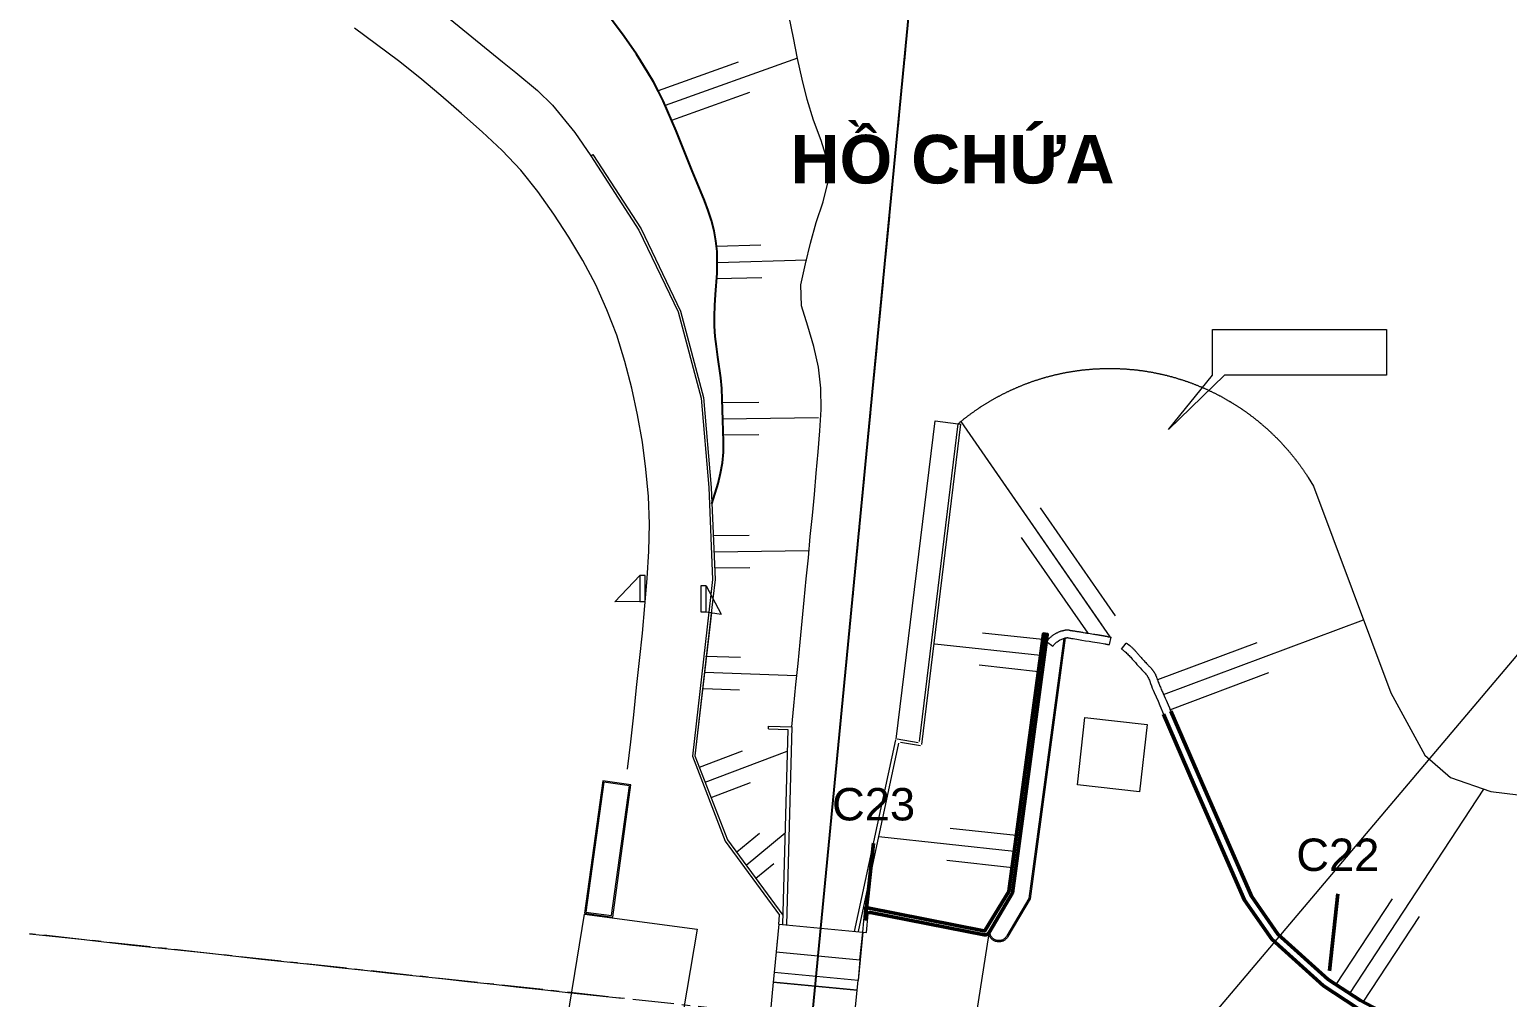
# Model space of a CAD drawing. Header units: millimetres. Extents: x 0 to 1189, y 0 to 841.
# Drawn here: x 225.4 to 339.4, y 257.9 to 332.5 of the extents above; entities that cross this region are included whole.
import ezdxf
from ezdxf.enums import TextEntityAlignment as Align

# ---------------------------------------------------------------- set-up
doc = ezdxf.new("R2010")
doc.units = ezdxf.units.MM
doc.linetypes.add('CENTER', pattern=[5.08, 3.175, -0.635, 0.635, -0.635])
for name, color, linetype, lineweight in [('CHU', 7, 'CONTINUOUS', 25), ('NEN', 9, 'CONTINUOUS', 13), ('NET_CHINH', 7, 'CONTINUOUS', 50), ('NET_MANH', 8, 'CONTINUOUS', 18), ('NUOC', 5, 'CONTINUOUS', 25), ('TRUC', 1, 'CENTER', 18)]:
    doc.layers.add(name, color=color, linetype=linetype, lineweight=lineweight)
doc.styles.add('VN', font='arial.ttf')
doc.styles.add('VN_DAM', font='arialbd.ttf')

msp = doc.modelspace()

# ---------------------------------------------------------------- linework, layer by layer
at = {"layer": 'NEN', "color": 8}
for points in [[(239.23, 344.4), (241.24, 343.55), (243.23, 342.68), (245.2, 341.76), (246.91, 340.88), (249.02, 339.69), (250.87, 338.54), (252.67, 337.32), (254.61, 335.9), (256.15, 334.71), (257.83, 333.35), (259.51, 331.97), (261.87, 330.05), (262.9, 329.23), (264.57, 327.83), (265.73, 326.71), (267.45, 324.6), (268.69, 322.81)], [(271.53, 275.49), (271.77, 277.59), (272, 279.68), (272.23, 281.78), (272.45, 283.88), (272.67, 285.98), (272.87, 288.09), (273.04, 290.19), (273.17, 292.3), (273.21, 294.41), (273.14, 296.52), (272.95, 298.62), (272.67, 300.72), (272.3, 302.81), (271.85, 304.89), (271.32, 306.94), (270.69, 308.96), (269.94, 310.93), (269.07, 312.85), (268.08, 314.72), (266.99, 316.53), (265.84, 318.31), (264.61, 320.04), (263.29, 321.68), (261.85, 323.22), (260.3, 324.66), (258.72, 326.06), (257.12, 327.45), (255.51, 328.81), (253.86, 330.12), (252.17, 331.39), (250.46, 332.64)]]:
    msp.add_lwpolyline(points, dxfattribs=at)
at = {"layer": 'NEN'}
for points in [[(268.69, 322.81), (268.86, 322.91)], [(268.69, 322.81), (272.4, 317.06)], [(268.69, 322.81), (272.4, 317.06), (275.43, 310.76), (277.2, 304.11), (277.79, 297.22), (278.09, 290.13), (277.96, 288.96), (276.53, 276.5), (279.06, 269.95), (283.26, 264.24)], [(268.86, 322.91), (272.58, 317.16)], [(268.86, 322.91), (272.58, 317.16), (275.62, 310.83), (277.4, 304.15), (277.99, 297.23), (278.29, 290.12), (278.12, 288.64)], [(272.4, 317.06), (275.43, 310.76)], [(272.58, 317.16), (275.62, 310.83)], [(275.43, 310.76), (277.2, 304.11)], [(275.62, 310.83), (277.4, 304.15)], [(316.66, 305.88), (316.66, 309.4), (330.09, 309.4), (330.09, 305.88), (317.59, 305.88), (313.26, 301.7), (316.66, 305.88)], [(277.2, 304.11), (277.79, 297.22)], [(277.4, 304.15), (277.99, 297.23)], [(292.26, 277.81), (295.25, 302.36)], [(295.25, 302.36), (297.04, 302.14)], [(294.05, 277.63), (297.04, 302.14)], [(294.23, 277.4), (297.23, 302.11)], [(297.04, 302.14), (297.23, 302.11)], [(277.79, 297.22), (278.09, 290.13)], [(277.99, 297.23), (278.29, 290.12)], [(272.48, 290.43), (270.54, 288.41)], [(272.48, 290.43), (272.48, 288.43)], [(272.88, 290.43), (272.48, 290.43)], [(272.88, 288.43), (272.88, 290.43)], [(277.19, 289.64), (277.19, 287.64)], [(277.59, 289.64), (277.19, 289.64)], [(277.59, 287.64), (277.59, 289.64)], [(277.59, 289.64), (278.76, 287.44)], [(278.09, 290.13), (277.96, 288.96)], [(278.29, 290.12), (278.12, 288.64)], [(278.12, 288.64), (276.73, 276.52), (279.24, 270.05), (283.51, 264.24)], [(272.48, 288.43), (270.54, 288.4)], [(272.48, 288.43), (272.88, 288.43)], [(277.8, 287.6), (276.53, 276.5)], [(278, 287.57), (276.73, 276.52)], [(277.19, 287.64), (277.59, 287.64)], [(277.59, 287.64), (278.76, 287.44)], [(303.87, 285.34), (303.87, 285.35), (303.88, 285.35), (303.88, 285.36), (303.89, 285.37), (303.9, 285.39), (303.92, 285.41), (303.93, 285.43), (303.95, 285.44), (303.98, 285.48), (304.01, 285.51), (304.04, 285.54), (304.07, 285.58), (304.1, 285.61), (304.14, 285.64), (304.17, 285.68), (304.21, 285.71), (304.24, 285.74), (304.28, 285.77), (304.32, 285.8), (304.35, 285.83), (304.39, 285.85), (304.43, 285.88), (304.47, 285.9), (304.51, 285.93), (304.55, 285.95), (304.59, 285.98), (304.63, 286), (304.67, 286.02), (304.72, 286.04), (304.76, 286.06), (304.81, 286.08), (304.85, 286.1), (304.9, 286.12), (304.94, 286.13), (304.99, 286.15), (305.01, 286.15), (305.04, 286.16), (305.06, 286.17), (305.08, 286.17), (305.1, 286.18), (305.12, 286.18), (305.16, 286.19), (305.2, 286.2), (305.22, 286.21), (305.24, 286.21), (305.26, 286.21), (305.26, 286.22), (305.27, 286.22), (305.27, 286.22), (305.28, 286.22), (305.29, 286.22), (305.3, 286.22), (305.31, 286.23), (305.32, 286.23), (305.34, 286.23), (305.35, 286.23), (305.36, 286.23), (305.38, 286.23), (305.4, 286.24), (305.41, 286.24), (305.43, 286.24), (305.45, 286.24), (305.47, 286.24), (305.49, 286.24), (305.51, 286.24), (305.53, 286.23), (305.54, 286.23), (305.56, 286.23), (305.57, 286.23), (305.59, 286.23), (305.6, 286.22), (305.61, 286.22), (305.62, 286.22), (305.63, 286.22), (305.64, 286.22), (305.65, 286.21), (305.65, 286.21), (305.66, 286.21), (305.66, 286.21), (305.67, 286.21), (305.67, 286.21), (305.68, 286.21), (305.69, 286.2), (305.7, 286.2), (305.73, 286.2), (305.75, 286.19), (305.78, 286.18), (305.81, 286.18), (305.83, 286.18), (305.86, 286.17), (305.89, 286.17), (305.93, 286.16), (305.96, 286.16), (305.99, 286.15), (306.02, 286.15), (306.06, 286.14), (306.09, 286.14), (306.13, 286.13), (306.2, 286.12), (306.27, 286.11), (306.34, 286.1), (306.41, 286.09), (306.48, 286.08), (306.55, 286.07), (306.62, 286.05), (306.69, 286.04), (306.83, 286.02), (306.9, 286.01), (306.96, 285.99), (307.03, 285.98), (307.1, 285.97), (307.23, 285.95), (307.36, 285.93), (307.49, 285.91), (307.55, 285.9), (307.62, 285.89), (307.75, 285.87), (307.82, 285.86), (307.88, 285.85), (307.92, 285.85), (307.94, 285.84), (307.94, 285.84), (307.95, 285.84), (307.96, 285.84), (307.96, 285.84), (307.97, 285.84), (307.97, 285.84), (307.97, 285.84), (307.98, 285.84), (307.98, 285.83), (307.99, 285.83), (307.99, 285.83), (307.99, 285.83), (307.99, 285.83), (308, 285.83), (308, 285.83), (308, 285.83), (308, 285.83), (308.01, 285.83), (308.01, 285.83), (308.01, 285.83), (308.01, 285.83), (308.01, 285.83), (308.02, 285.83), (308.02, 285.83), (308.02, 285.83), (308.02, 285.83), (308.03, 285.83), (308.03, 285.83), (308.03, 285.83), (308.03, 285.83), (308.03, 285.83), (308.04, 285.83), (308.04, 285.83), (308.04, 285.82), (308.04, 285.82), (308.05, 285.82), (308.05, 285.82), (308.05, 285.82), (308.05, 285.82), (308.05, 285.82), (308.06, 285.82), (308.06, 285.82), (308.06, 285.82), (308.06, 285.82), (308.07, 285.82), (308.07, 285.82), (308.07, 285.82), (308.07, 285.82), (308.07, 285.82), (308.08, 285.82), (308.08, 285.82), (308.08, 285.82), (308.08, 285.82), (308.09, 285.82), (308.09, 285.82), (308.09, 285.82), (308.09, 285.82), (308.1, 285.82), (308.1, 285.81), (308.1, 285.81), (308.1, 285.81), (308.1, 285.81), (308.11, 285.81), (308.11, 285.81), (308.11, 285.81), (308.11, 285.81), (308.12, 285.81), (308.12, 285.81), (308.12, 285.81), (308.12, 285.81), (308.13, 285.81), (308.13, 285.81), (308.13, 285.81), (308.13, 285.81), (308.14, 285.81), (308.14, 285.81), (308.14, 285.81), (308.14, 285.81), (308.15, 285.81), (308.15, 285.81), (308.15, 285.81), (308.15, 285.81), (308.15, 285.8), (308.16, 285.8), (308.16, 285.8), (308.16, 285.8), (308.16, 285.8), (308.16, 285.8), (308.17, 285.8), (308.17, 285.8), (308.17, 285.8), (308.17, 285.8), (308.17, 285.8), (308.17, 285.8), (308.17, 285.8), (308.17, 285.8), (308.18, 285.8), (308.18, 285.8), (308.18, 285.8), (308.18, 285.8), (308.18, 285.8), (308.18, 285.8), (308.18, 285.8), (308.18, 285.8), (308.19, 285.8), (308.19, 285.8), (308.19, 285.8), (308.19, 285.8), (308.19, 285.8), (308.19, 285.8), (308.19, 285.8), (308.2, 285.8), (308.2, 285.8), (308.2, 285.8), (308.2, 285.8), (308.2, 285.8), (308.2, 285.8), (308.2, 285.8), (308.2, 285.8), (308.21, 285.8), (308.21, 285.8), (308.21, 285.8), (308.21, 285.79), (308.21, 285.79), (308.21, 285.79), (308.21, 285.79), (308.21, 285.79), (308.22, 285.79), (308.22, 285.79), (308.22, 285.79), (308.22, 285.79), (308.22, 285.79), (308.22, 285.79), (308.22, 285.79), (308.23, 285.79), (308.23, 285.79), (308.23, 285.79), (308.23, 285.79), (308.23, 285.79), (308.23, 285.79), (308.23, 285.79), (308.23, 285.79), (308.24, 285.79), (308.24, 285.79), (308.24, 285.79), (308.24, 285.79), (308.24, 285.79), (308.24, 285.79), (308.24, 285.79), (308.25, 285.79), (308.25, 285.79), (308.25, 285.79), (308.25, 285.79), (308.25, 285.79), (308.25, 285.79), (308.25, 285.79), (308.26, 285.79), (308.26, 285.79), (308.26, 285.79), (308.26, 285.79), (308.26, 285.79), (308.26, 285.79), (308.26, 285.78), (308.26, 285.78), (308.27, 285.78), (308.27, 285.78), (308.27, 285.78), (308.27, 285.78), (308.27, 285.78), (308.27, 285.78), (308.27, 285.78), (308.28, 285.78), (308.28, 285.78), (308.28, 285.78), (308.28, 285.78), (308.28, 285.78), (308.28, 285.78), (308.28, 285.78), (308.29, 285.78), (308.29, 285.78), (308.29, 285.78), (308.29, 285.78), (308.29, 285.78), (308.29, 285.78), (308.29, 285.78), (308.3, 285.78), (308.3, 285.78), (308.3, 285.78), (308.3, 285.78), (308.3, 285.78), (308.3, 285.78), (308.3, 285.78), (308.31, 285.78), (308.31, 285.78), (308.31, 285.78), (308.31, 285.78), (308.31, 285.78), (308.31, 285.78), (308.32, 285.78), (308.32, 285.77), (308.32, 285.77), (308.32, 285.77), (308.32, 285.77), (308.32, 285.77), (308.32, 285.77), (308.33, 285.77), (308.33, 285.77), (308.33, 285.77), (308.33, 285.77), (308.33, 285.77), (308.33, 285.77), (308.33, 285.77), (308.34, 285.77), (308.34, 285.77), (308.34, 285.77), (308.34, 285.77), (308.34, 285.77), (308.34, 285.77), (308.35, 285.77), (308.35, 285.77), (308.35, 285.77), (308.35, 285.77), (308.35, 285.77), (308.35, 285.77), (308.35, 285.77), (308.36, 285.77), (308.36, 285.77), (308.36, 285.77), (308.36, 285.77), (308.36, 285.77), (308.36, 285.77), (308.37, 285.77), (308.37, 285.77), (308.37, 285.76), (308.37, 285.76), (308.37, 285.76), (308.37, 285.76), (308.37, 285.76), (308.38, 285.76), (308.38, 285.76), (308.38, 285.76), (308.38, 285.76), (308.38, 285.76), (308.38, 285.76), (308.39, 285.76), (308.39, 285.76), (308.39, 285.76), (308.39, 285.76), (308.39, 285.76), (308.39, 285.76), (308.4, 285.76), (308.4, 285.76), (308.4, 285.76), (308.4, 285.76), (308.4, 285.76), (308.4, 285.76), (308.41, 285.76), (308.41, 285.76), (308.41, 285.76), (308.41, 285.76), (308.41, 285.76), (308.41, 285.76), (308.42, 285.76), (308.42, 285.76), (308.42, 285.76), (308.42, 285.75), (308.42, 285.75), (308.42, 285.75), (308.43, 285.75), (308.43, 285.75), (308.43, 285.75), (308.43, 285.75), (308.43, 285.75), (308.43, 285.75), (308.44, 285.75), (308.44, 285.75), (308.44, 285.75), (308.44, 285.75), (308.44, 285.75), (308.44, 285.75), (308.45, 285.75), (308.45, 285.75), (308.45, 285.75), (308.45, 285.75), (308.45, 285.75), (308.45, 285.75), (308.46, 285.75), (308.46, 285.75), (308.46, 285.75), (308.46, 285.75), (308.46, 285.75), (308.46, 285.75), (308.47, 285.75), (308.47, 285.75), (308.47, 285.74), (308.47, 285.74), (308.47, 285.74), (308.47, 285.74), (308.48, 285.74), (308.48, 285.74), (308.48, 285.74), (308.48, 285.74), (308.48, 285.74), (308.49, 285.74), (308.49, 285.74), (308.49, 285.74), (308.49, 285.74), (308.49, 285.74), (308.49, 285.74), (308.5, 285.74), (308.5, 285.74), (308.5, 285.74), (308.5, 285.74), (308.5, 285.74), (308.51, 285.74), (308.51, 285.74), (308.51, 285.74), (308.51, 285.74), (308.51, 285.74), (308.51, 285.74), (308.52, 285.74), (308.52, 285.74), (308.52, 285.73), (308.52, 285.73), (308.52, 285.73), (308.53, 285.73), (308.53, 285.73), (308.53, 285.73), (308.53, 285.73), (308.53, 285.73), (308.53, 285.73), (308.54, 285.73), (308.54, 285.73), (308.54, 285.73), (308.54, 285.73), (308.54, 285.73), (308.55, 285.73), (308.55, 285.73), (308.55, 285.73), (308.55, 285.73), (308.55, 285.73), (308.56, 285.73), (308.56, 285.73), (308.56, 285.73), (308.56, 285.73), (308.56, 285.73), (308.57, 285.73), (308.57, 285.72), (308.57, 285.72), (308.57, 285.72), (308.57, 285.72), (308.57, 285.72), (308.58, 285.72), (308.58, 285.72), (308.58, 285.72), (308.58, 285.72), (308.58, 285.72), (308.59, 285.72), (308.59, 285.72), (308.59, 285.72), (308.59, 285.72), (308.59, 285.72), (308.6, 285.72), (308.6, 285.72), (308.6, 285.72), (308.6, 285.72), (308.6, 285.72), (308.61, 285.72), (308.61, 285.72), (308.61, 285.72), (308.61, 285.72), (308.61, 285.72), (308.62, 285.71), (308.62, 285.71), (308.62, 285.71), (308.62, 285.71), (308.62, 285.71), (308.63, 285.71), (308.63, 285.71), (308.63, 285.71), (308.63, 285.71), (308.63, 285.71), (308.64, 285.71), (308.64, 285.71), (308.64, 285.71), (308.64, 285.71), (308.65, 285.71), (308.65, 285.71), (308.65, 285.71), (308.65, 285.71), (308.65, 285.71), (308.66, 285.71), (308.66, 285.71), (308.66, 285.71), (308.66, 285.71), (308.66, 285.7), (308.67, 285.7), (308.67, 285.7), (308.67, 285.7), (308.67, 285.7), (308.67, 285.7), (308.68, 285.7), (308.68, 285.7), (308.68, 285.7), (308.68, 285.7), (308.69, 285.7), (308.69, 285.7), (308.69, 285.7), (308.69, 285.7), (308.69, 285.7), (308.7, 285.7), (308.7, 285.7), (308.7, 285.7), (308.7, 285.7), (308.7, 285.7), (308.71, 285.7), (308.71, 285.7), (308.71, 285.69), (308.71, 285.69), (308.72, 285.69), (308.72, 285.69), (308.72, 285.69), (308.72, 285.69), (308.72, 285.69), (308.73, 285.69), (308.73, 285.69), (308.73, 285.69), (308.73, 285.69), (308.74, 285.69), (308.74, 285.69), (308.74, 285.69), (308.74, 285.69), (308.74, 285.69), (308.75, 285.69), (308.75, 285.69), (308.75, 285.69), (308.75, 285.69), (308.76, 285.68), (308.76, 285.68), (308.76, 285.68), (308.76, 285.68), (308.77, 285.68), (308.77, 285.68), (308.77, 285.68), (308.77, 285.68), (308.77, 285.68), (308.78, 285.68), (308.78, 285.68), (308.78, 285.68), (308.78, 285.68), (308.79, 285.68), (308.79, 285.68), (308.79, 285.68), (308.79, 285.68), (308.8, 285.68), (308.8, 285.68), (308.8, 285.68), (308.8, 285.67), (308.8, 285.67), (308.81, 285.67), (308.81, 285.67), (308.81, 285.67), (308.81, 285.67), (308.82, 285.67), (308.82, 285.67), (308.82, 285.67), (308.82, 285.67), (308.83, 285.67), (308.83, 285.67), (308.83, 285.67), (308.83, 285.67), (308.84, 285.67), (308.84, 285.67), (308.84, 285.67), (308.84, 285.67), (308.85, 285.67)], [(305.18, 285.58), (302.49, 265.53)], [(305.29, 285.61), (302.59, 265.5)], [(303.86, 285.33), (304.34, 284.98)], [(304.34, 284.98), (304.39, 285.03), (304.43, 285.09), (304.48, 285.14), (304.52, 285.19), (304.57, 285.23), (304.63, 285.28), (304.68, 285.32), (304.74, 285.36), (304.79, 285.4), (304.85, 285.44), (304.91, 285.47), (304.98, 285.5), (305.04, 285.53), (305.1, 285.55), (305.17, 285.57), (305.23, 285.59), (305.3, 285.61), (305.37, 285.62), (305.4, 285.63), (305.42, 285.63), (305.44, 285.64), (305.45, 285.64), (305.47, 285.64), (305.51, 285.63), (305.57, 285.61), (305.64, 285.6), (305.71, 285.59), (305.78, 285.58), (305.91, 285.56), (306.05, 285.54), (306.19, 285.52), (306.32, 285.5), (306.59, 285.45), (306.87, 285.4), (307.14, 285.36), (307.41, 285.31), (307.95, 285.23), (308.23, 285.18), (308.36, 285.16), (308.38, 285.16), (308.39, 285.15), (308.4, 285.15), (308.41, 285.15), (308.43, 285.15), (308.44, 285.14), (308.46, 285.14), (308.48, 285.14), (308.5, 285.13), (308.52, 285.13), (308.55, 285.12), (308.58, 285.12), (308.6, 285.12), (308.62, 285.11), (308.64, 285.11), (308.65, 285.1), (308.68, 285.1), (308.7, 285.1)], [(308.7, 285.1), (308.85, 285.67)], [(309.65, 284.74), (310.01, 285.22)], [(310.01, 285.22), (310.03, 285.21), (310.04, 285.2), (310.06, 285.19), (310.08, 285.17), (310.09, 285.16), (310.1, 285.15), (310.12, 285.14), (310.13, 285.14), (310.14, 285.13), (310.15, 285.12), (310.16, 285.11), (310.17, 285.11), (310.18, 285.1), (310.18, 285.09), (310.19, 285.09), (310.2, 285.08), (310.2, 285.08), (310.21, 285.07), (310.22, 285.07), (310.22, 285.07), (310.23, 285.06), (310.24, 285.05), (310.24, 285.05), (310.25, 285.05), (310.26, 285.04), (310.3, 285), (310.35, 284.96), (310.39, 284.93), (310.43, 284.89), (310.47, 284.85), (310.51, 284.82), (310.55, 284.78), (310.59, 284.74), (310.62, 284.7), (310.66, 284.66), (310.69, 284.63), (310.73, 284.59), (310.76, 284.55), (310.8, 284.51), (310.83, 284.48), (310.86, 284.44), (310.89, 284.4), (310.92, 284.37), (310.95, 284.33), (310.98, 284.3), (311.01, 284.26), (311.04, 284.23), (311.07, 284.19), (311.1, 284.16), (311.16, 284.1), (311.21, 284.03), (311.27, 283.97), (311.33, 283.9), (311.39, 283.84), (311.45, 283.77), (311.51, 283.71), (311.57, 283.65), (311.63, 283.58), (311.7, 283.52), (311.73, 283.49), (311.76, 283.45), (311.8, 283.42), (311.83, 283.38), (311.85, 283.36), (311.87, 283.34), (311.89, 283.32), (311.91, 283.3), (311.93, 283.28), (311.95, 283.26), (311.96, 283.23), (311.98, 283.21), (312, 283.19), (312.02, 283.16), (312.04, 283.14), (312.06, 283.11), (312.08, 283.09), (312.1, 283.06), (312.12, 283.03), (312.14, 283.01), (312.15, 282.98), (312.17, 282.95), (312.19, 282.92), (312.2, 282.89), (312.22, 282.86), (312.23, 282.83), (312.25, 282.81), (312.26, 282.78), (312.27, 282.75), (312.29, 282.72), (312.3, 282.7), (312.31, 282.67), (312.32, 282.64), (312.33, 282.62), (312.34, 282.59), (312.35, 282.57), (312.37, 282.52), (312.39, 282.47), (312.4, 282.42), (312.42, 282.38), (312.43, 282.33), (312.45, 282.29), (312.46, 282.25), (312.48, 282.21), (312.51, 282.13), (312.54, 282.05), (312.57, 281.98), (312.6, 281.9), (312.64, 281.82), (312.67, 281.74), (312.71, 281.65), (312.74, 281.57), (312.78, 281.49), (312.82, 281.41), (312.86, 281.32), (312.93, 281.15), (313.01, 280.98), (313.08, 280.81), (313.15, 280.64), (313.17, 280.6), (313.18, 280.58), (313.19, 280.57), (313.19, 280.56), (313.19, 280.56), (313.19, 280.55), (313.2, 280.55), (313.2, 280.54), (313.2, 280.54), (313.2, 280.54), (313.2, 280.53), (313.2, 280.53), (313.2, 280.53), (313.2, 280.53), (313.21, 280.52), (313.21, 280.52), (313.21, 280.52), (313.21, 280.52), (313.21, 280.51), (313.21, 280.51), (313.21, 280.51), (313.21, 280.51), (313.21, 280.5), (313.22, 280.5), (313.22, 280.5), (313.22, 280.5), (313.22, 280.49), (313.22, 280.49), (313.22, 280.49), (313.22, 280.48), (313.22, 280.48), (313.22, 280.48), (313.23, 280.48), (313.23, 280.47), (313.23, 280.47), (313.23, 280.47), (313.23, 280.47), (313.23, 280.46), (313.23, 280.46), (313.23, 280.46), (313.24, 280.46), (313.24, 280.45), (313.24, 280.45), (313.24, 280.45), (313.24, 280.45), (313.24, 280.44), (313.24, 280.44), (313.24, 280.44), (313.24, 280.44), (313.24, 280.44), (313.24, 280.44), (313.24, 280.44), (313.24, 280.44), (313.24, 280.43), (313.24, 280.43), (313.25, 280.43), (313.25, 280.43), (313.25, 280.43), (313.25, 280.43), (313.25, 280.43), (313.25, 280.42), (313.25, 280.42), (313.25, 280.42), (313.25, 280.42), (313.25, 280.42), (313.25, 280.42), (313.25, 280.42), (313.25, 280.42), (313.25, 280.41), (313.25, 280.41), (313.25, 280.41), (313.25, 280.41), (313.26, 280.41), (313.26, 280.41), (313.26, 280.41), (313.26, 280.4), (313.26, 280.4), (313.26, 280.4), (313.26, 280.4), (313.26, 280.4), (313.26, 280.4), (313.26, 280.4), (313.26, 280.4), (313.26, 280.39), (313.26, 280.39), (313.26, 280.39), (313.26, 280.39), (313.26, 280.39), (313.26, 280.39), (313.26, 280.39), (313.27, 280.39), (313.27, 280.38), (313.27, 280.38), (313.27, 280.38), (313.27, 280.38), (313.27, 280.38), (313.27, 280.38), (313.27, 280.38), (313.27, 280.37), (313.27, 280.37), (313.27, 280.37), (313.27, 280.37), (313.27, 280.37), (313.27, 280.37), (313.27, 280.37), (313.27, 280.37), (313.27, 280.36), (313.27, 280.36), (313.28, 280.36), (313.28, 280.36), (313.28, 280.36), (313.28, 280.36), (313.28, 280.36), (313.28, 280.35), (313.28, 280.35), (313.28, 280.35), (313.28, 280.35), (313.28, 280.35), (313.28, 280.35), (313.28, 280.35), (313.28, 280.35), (313.28, 280.34), (313.28, 280.34), (313.28, 280.34), (313.28, 280.34), (313.29, 280.34), (313.29, 280.34), (313.29, 280.34), (313.29, 280.33), (313.29, 280.33), (313.29, 280.33), (313.29, 280.33), (313.29, 280.33), (313.29, 280.33), (313.29, 280.33), (313.29, 280.33), (313.29, 280.32), (313.29, 280.32), (313.29, 280.32), (313.29, 280.32), (313.29, 280.32), (313.29, 280.32), (313.29, 280.32), (313.3, 280.32), (313.3, 280.31), (313.3, 280.31), (313.3, 280.31), (313.3, 280.31), (313.3, 280.31), (313.3, 280.31), (313.3, 280.31), (313.3, 280.3), (313.3, 280.3), (313.3, 280.3), (313.3, 280.3), (313.3, 280.3), (313.3, 280.3), (313.3, 280.3), (313.3, 280.3), (313.3, 280.29), (313.31, 280.29), (313.31, 280.29), (313.31, 280.29), (313.31, 280.29), (313.31, 280.29), (313.31, 280.29), (313.31, 280.28), (313.31, 280.28), (313.31, 280.28), (313.31, 280.28), (313.31, 280.28), (313.31, 280.28), (313.31, 280.28), (313.31, 280.28), (313.31, 280.27), (313.31, 280.27), (313.31, 280.27), (313.31, 280.27), (313.32, 280.27), (313.32, 280.27), (313.32, 280.27), (313.32, 280.26), (313.32, 280.26), (313.32, 280.26), (313.32, 280.26), (313.32, 280.26), (313.32, 280.26), (313.32, 280.26), (313.32, 280.26), (313.32, 280.25), (313.32, 280.25), (313.32, 280.25), (313.32, 280.25), (313.32, 280.25), (313.32, 280.25), (313.32, 280.25), (313.33, 280.24), (313.33, 280.24), (313.33, 280.24), (313.33, 280.24), (313.33, 280.24), (313.33, 280.24), (313.33, 280.24), (313.33, 280.24), (313.33, 280.23), (313.33, 280.23), (313.33, 280.23), (313.33, 280.23), (313.33, 280.23), (313.33, 280.23), (313.33, 280.23), (313.33, 280.23), (313.33, 280.22), (313.34, 280.22), (313.34, 280.22), (313.34, 280.22), (313.34, 280.22), (313.34, 280.22), (313.34, 280.22), (313.34, 280.21), (313.34, 280.21), (313.34, 280.21), (313.34, 280.21), (313.34, 280.21), (313.34, 280.21), (313.34, 280.21), (313.34, 280.21), (313.34, 280.2), (313.34, 280.2), (313.34, 280.2), (313.34, 280.2), (313.35, 280.2), (313.35, 280.2), (313.35, 280.2), (313.35, 280.19), (313.35, 280.19), (313.35, 280.19), (313.35, 280.19), (313.35, 280.19), (313.35, 280.19), (313.35, 280.19), (313.35, 280.19), (313.35, 280.18), (313.35, 280.18), (313.35, 280.18), (313.35, 280.18), (313.35, 280.18), (313.35, 280.18), (313.36, 280.18), (313.36, 280.17), (313.36, 280.17), (313.36, 280.17), (313.36, 280.17), (313.36, 280.17), (313.36, 280.17), (313.36, 280.17), (313.36, 280.17), (313.36, 280.16), (313.36, 280.16), (313.36, 280.16), (313.36, 280.16), (313.36, 280.16), (313.36, 280.16), (313.36, 280.16), (313.36, 280.16), (313.36, 280.15), (313.37, 280.15), (313.37, 280.15), (313.37, 280.15), (313.37, 280.15), (313.37, 280.15), (313.37, 280.15), (313.37, 280.14), (313.37, 280.14), (313.37, 280.14), (313.37, 280.14), (313.37, 280.14), (313.37, 280.14), (313.37, 280.14), (313.37, 280.14), (313.37, 280.13), (313.37, 280.13), (313.37, 280.13), (313.38, 280.13), (313.38, 280.13), (313.38, 280.13), (313.38, 280.13), (313.38, 280.12), (313.38, 280.12), (313.38, 280.12), (313.38, 280.12), (313.38, 280.12), (313.38, 280.12), (313.38, 280.12), (313.38, 280.12), (313.38, 280.11), (313.38, 280.11), (313.38, 280.11), (313.38, 280.11), (313.38, 280.11), (313.38, 280.11), (313.39, 280.11), (313.39, 280.11), (313.39, 280.1), (313.39, 280.1), (313.39, 280.1), (313.39, 280.1), (313.39, 280.1), (313.39, 280.1), (313.39, 280.1), (313.39, 280.09), (313.39, 280.09), (313.39, 280.09), (313.39, 280.09), (313.39, 280.09), (313.39, 280.09), (313.39, 280.09), (313.39, 280.09), (313.4, 280.08), (313.4, 280.08), (313.4, 280.08), (313.4, 280.08), (313.4, 280.08), (313.4, 280.08), (313.4, 280.08), (313.4, 280.07), (313.4, 280.07), (313.4, 280.07), (313.4, 280.07), (313.4, 280.07), (313.4, 280.07), (313.4, 280.07), (313.4, 280.07), (313.4, 280.06), (313.4, 280.06), (313.4, 280.06), (313.41, 280.06), (313.41, 280.06), (313.41, 280.06), (313.41, 280.06), (313.41, 280.06), (313.41, 280.06), (313.41, 280.05), (313.41, 280.05), (313.41, 280.05), (313.41, 280.05), (313.41, 280.05), (313.41, 280.05), (313.41, 280.05), (313.41, 280.05), (313.41, 280.05), (313.41, 280.05), (313.41, 280.05), (313.41, 280.05), (313.41, 280.05), (313.41, 280.05), (313.41, 280.05), (313.41, 280.05), (313.41, 280.04), (313.41, 280.04), (313.41, 280.04), (313.41, 280.04), (313.41, 280.04), (313.41, 280.04), (313.41, 280.04), (313.41, 280.04), (313.41, 280.04), (313.41, 280.04), (313.42, 280.04), (313.42, 280.04), (313.42, 280.04), (313.42, 280.04), (313.42, 280.04), (313.42, 280.03), (313.42, 280.03), (313.42, 280.03), (313.42, 280.03), (313.42, 280.03), (313.42, 280.03), (313.42, 280.03), (313.42, 280.03), (313.42, 280.03), (313.42, 280.03), (313.42, 280.03), (313.42, 280.03), (313.42, 280.03), (313.42, 280.03), (313.42, 280.03), (313.42, 280.02), (313.42, 280.02), (313.42, 280.02), (313.42, 280.02), (313.42, 280.02), (313.42, 280.02), (313.42, 280.02), (313.42, 280.02), (313.42, 280.02), (313.42, 280.02), (313.42, 280.02), (313.42, 280.02), (313.42, 280.02), (313.42, 280.02), (313.42, 280.02), (313.43, 280.01), (313.43, 280.01), (313.43, 280.01), (313.43, 280.01), (313.43, 280.01), (313.43, 280.01), (313.43, 280.01), (313.43, 280.01), (313.43, 280.01), (313.43, 280.01), (313.43, 280.01), (313.43, 280.01), (313.43, 280.01), (313.43, 280.01), (313.43, 280.01), (313.43, 280), (313.43, 280), (313.43, 280), (313.43, 280), (313.43, 280), (313.43, 280), (313.43, 280), (313.43, 280), (313.43, 280), (313.43, 280), (313.43, 280), (313.43, 280), (313.43, 280), (313.43, 280), (313.43, 280), (313.43, 280), (313.43, 279.99), (313.43, 279.99), (313.43, 279.99), (313.43, 279.99), (313.44, 279.99), (313.44, 279.99), (313.44, 279.99), (313.44, 279.99), (313.44, 279.99), (313.44, 279.99), (313.44, 279.99), (313.44, 279.99), (313.44, 279.99), (313.44, 279.99), (313.44, 279.99), (313.44, 279.98), (313.44, 279.98), (313.44, 279.98), (313.44, 279.98), (313.44, 279.98), (313.44, 279.98), (313.44, 279.98), (313.44, 279.98), (313.44, 279.98), (313.44, 279.98), (313.44, 279.98), (313.44, 279.98), (313.44, 279.98), (313.44, 279.98), (313.44, 279.98), (313.44, 279.97), (313.44, 279.97), (313.44, 279.97), (313.44, 279.97), (313.44, 279.97), (313.44, 279.97), (313.44, 279.97), (313.44, 279.97), (313.44, 279.97), (313.45, 279.97), (313.45, 279.97), (313.45, 279.97), (313.45, 279.97)], [(309.65, 284.74), (309.69, 284.71), (309.73, 284.69), (309.76, 284.66), (309.79, 284.64), (309.81, 284.62), (309.83, 284.61), (309.85, 284.59), (309.87, 284.58), (309.89, 284.57), (309.9, 284.56), (309.91, 284.55), (309.92, 284.54), (309.94, 284.52), (309.96, 284.51), (310.03, 284.45), (310.09, 284.38), (310.16, 284.32), (310.22, 284.26), (310.29, 284.19), (310.35, 284.12), (310.47, 283.98), (310.59, 283.84), (310.71, 283.71), (310.83, 283.57), (310.96, 283.43), (311.08, 283.3), (311.21, 283.16), (311.34, 283.03), (311.4, 282.97), (311.46, 282.9), (311.52, 282.83), (311.58, 282.76), (311.61, 282.72), (311.63, 282.68), (311.65, 282.64), (311.68, 282.6), (311.72, 282.52), (311.75, 282.44), (311.79, 282.35), (311.82, 282.27), (311.88, 282.09), (311.95, 281.92), (312.01, 281.75), (312.09, 281.58), (312.16, 281.41), (312.31, 281.08), (312.46, 280.74), (312.6, 280.41), (312.89, 279.73)], [(282.39, 278.6), (282.4, 278.8)], [(282.39, 278.6), (283.89, 278.56)], [(282.4, 278.8), (284.2, 278.76)], [(283.89, 278.56), (283.49, 263.52)], [(284.2, 278.76), (283.79, 263.49)], [(289.04, 262.98), (292.22, 277.76)], [(289.34, 262.97), (292.47, 277.51)], [(292.32, 277.83), (293.96, 277.56)], [(292.58, 277.58), (294.13, 277.33)], [(276.53, 276.5), (279.06, 269.95)], [(276.73, 276.52), (279.24, 270.05)], [(269.61, 274.59), (268.2, 264.38)], [(268.2, 264.38), (270.38, 264.08), (271.79, 274.29), (269.61, 274.59), (268.2, 264.38)], [(269.69, 274.48), (268.32, 264.47)], [(268.32, 264.47), (270.3, 264.2), (271.67, 274.2), (269.69, 274.48), (268.32, 264.47)], [(271.79, 274.29), (269.61, 274.59)], [(271.67, 274.2), (269.69, 274.48)], [(270.3, 264.2), (271.67, 274.2)], [(270.38, 264.08), (271.79, 274.29)], [(279.06, 269.95), (283.26, 264.24)], [(279.24, 270.05), (283.51, 264.24)], [(289.67, 262.92), (289.83, 264.66)], [(302.49, 265.53), (300.78, 262.63)], [(302.59, 265.5), (300.87, 262.58)], [(270.75, 248.4), (269.3, 240.53), (264.77, 241.36), (266.23, 249.23), (265.77, 249.31), (268.2, 264.32), (276.89, 263.16), (275.55, 255.27), (272.11, 255.77), (270.75, 248.4)], [(265.77, 249.31), (268.2, 264.32)], [(268.2, 264.38), (270.38, 264.08)], [(268.2, 264.32), (276.89, 263.16)], [(268.32, 264.47), (270.3, 264.2)], [(283.2, 263.55), (282.84, 259.81)], [(283.2, 263.55), (282.99, 261.41)], [(283.2, 263.55), (283.26, 264.24)], [(283.2, 263.55), (289.67, 262.92)], [(289.97, 262.89), (290.1, 264.33)], [(276.89, 263.16), (275.55, 255.27)], [(289.67, 262.92), (289.31, 259.19)], [(289.46, 260.78), (289.67, 262.92)], [(289.67, 262.92), (289.97, 262.89)], [(300.87, 262.58), (300.86, 262.56), (300.84, 262.52), (300.81, 262.48), (300.77, 262.44), (300.74, 262.41), (300.7, 262.37), (300.67, 262.34), (300.63, 262.31), (300.58, 262.28), (300.54, 262.26), (300.5, 262.24), (300.45, 262.22), (300.4, 262.2), (300.35, 262.19), (300.3, 262.18), (300.25, 262.17), (300.2, 262.17), (300.15, 262.17), (300.1, 262.17), (300.06, 262.18), (300.01, 262.19), (299.96, 262.2), (299.91, 262.21), (299.86, 262.23), (299.82, 262.25), (299.77, 262.28), (299.73, 262.3), (299.69, 262.33), (299.65, 262.36), (299.61, 262.4), (299.58, 262.43), (299.55, 262.47), (299.52, 262.51), (299.49, 262.55), (299.47, 262.6), (299.44, 262.64), (299.43, 262.69), (299.41, 262.73), (299.4, 262.78), (299.39, 262.83)], [(300.78, 262.63), (300.76, 262.59), (300.73, 262.55), (300.7, 262.51), (300.67, 262.48), (300.63, 262.44), (300.59, 262.41), (300.55, 262.38), (300.51, 262.36), (300.47, 262.33), (300.42, 262.31), (300.37, 262.3), (300.32, 262.29), (300.27, 262.28), (300.22, 262.27), (300.17, 262.27), (300.12, 262.27), (300.07, 262.28), (300.03, 262.28), (299.98, 262.3), (299.93, 262.31), (299.88, 262.33), (299.84, 262.35), (299.8, 262.38), (299.75, 262.41), (299.72, 262.44), (299.68, 262.47), (299.65, 262.51), (299.61, 262.55), (299.59, 262.59), (299.56, 262.63), (299.54, 262.68), (299.52, 262.72), (299.5, 262.77), (299.49, 262.82), (299.48, 262.87), (299.48, 262.92), (299.47, 262.97)], [(282.99, 261.41), (282.84, 259.81)], [(282.99, 261.41), (289.46, 260.78)], [(289.46, 260.78), (289.31, 259.19)], [(282.77, 259.07), (282.29, 254.09), (288.76, 253.47), (289.24, 258.44), (282.77, 259.07)], [(289.24, 258.44), (289.31, 259.19), (282.84, 259.81), (282.77, 259.07), (289.24, 258.44)]]:
    msp.add_lwpolyline(points, dxfattribs=at)
at = {"layer": 'NET_CHINH'}
for p, q in [((289.86, 263.83), (290.51, 269.79)), ((325.68, 259.93), (326.33, 265.89))]:
    msp.add_line(p, q, dxfattribs=at)
for points in [[(303.61, 285.93), (300.95, 266.07), (299.13, 263.07)], [(299.13, 263.07), (300.95, 266.07), (303.61, 285.93), (303.91, 285.89), (301.24, 265.96), (299.43, 262.89)], [(303.91, 285.89), (301.24, 265.96), (299.43, 262.89)], [(303.61, 285.93), (303.91, 285.89)], [(568, 227.57), (557.43, 228.72), (543.34, 230.33), (533.95, 231.28), (519.01, 232.95), (514.1, 233.45), (494.88, 235.53), (476.2, 237.59), (454.31, 239.99), (435.86, 241.98), (418.07, 243.92), (396.69, 246.24), (377.98, 248.27), (361.7, 250), (345.65, 251.79), (333.69, 254.01), (327.77, 257.12), (325.22, 258.79), (321.24, 262.37), (319.13, 265.39), (315.25, 274.27), (312.89, 279.73)], [(568, 228.17), (557.5, 229.31), (543.4, 230.92), (534.01, 231.88), (519.08, 233.55), (514.16, 234.04), (494.94, 236.13), (476.27, 238.19), (454.37, 240.58), (435.93, 242.58), (418.13, 244.52), (396.76, 246.84), (378.04, 248.87), (361.77, 250.6), (345.74, 252.38), (333.89, 254.58), (328.07, 257.64), (325.59, 259.27), (321.69, 262.77), (319.66, 265.69), (315.8, 274.51), (313.45, 279.97)], [(289.83, 264.66), (289.84, 264.68), (289.87, 264.72), (289.9, 264.76), (289.95, 264.78), (289.99, 264.79), (290.04, 264.79)], [(290.04, 264.79), (299.02, 263.02)], [(290.1, 264.33), (290.1, 264.35), (290.12, 264.4), (290.16, 264.43), (290.21, 264.45), (290.26, 264.45)], [(290.26, 264.45), (299.03, 262.71)], [(299.13, 263.07), (299.11, 263.04), (299.07, 263.02), (299.02, 263.02)], [(299.43, 262.89), (299.42, 262.88), (299.39, 262.84), (299.36, 262.8), (299.32, 262.77), (299.28, 262.75), (299.23, 262.73), (299.18, 262.71), (299.13, 262.71), (299.08, 262.71), (299.03, 262.71)]]:
    msp.add_lwpolyline(points, dxfattribs=at)
at = {"layer": 'NET_MANH'}
msp.add_line((313.85, 253.17), (341.35, 285.67), dxfattribs=at)
for points in [[(284.2, 278.76), (284.35, 280.39), (284.51, 282.02), (284.68, 283.65), (284.84, 285.28), (285, 286.91), (285.16, 288.54), (285.32, 290.17), (285.48, 291.8), (285.63, 293.43), (285.79, 295.06), (285.94, 296.69), (286.09, 298.32), (286.23, 299.96), (286.37, 301.59), (286.47, 303.23), (286.45, 304.87), (286.25, 306.49), (285.9, 308.09), (285.44, 309.66), (284.96, 311.24), (284.89, 312.85), (285.27, 314.47), (285.65, 316.06), (286.07, 317.65), (286.61, 319.24), (287.01, 320.83), (286.96, 322.42), (286.46, 323.99), (285.88, 325.56), (285.39, 327.13), (284.99, 328.72), (284.63, 330.31), (284.32, 331.91), (284.01, 333.52)], [(280.05, 330.02), (273.89, 327.81)], [(284.63, 330.33), (274.44, 326.68)], [(280.94, 327.68), (274.93, 325.53)], [(281.81, 315.9), (278.4, 315.8)], [(285.35, 314.75), (278.45, 314.55)], [(281.88, 313.4), (278.39, 313.3)], [(297.04, 302.14), (297.05, 302.15), (297.09, 302.18), (297.13, 302.21), (297.16, 302.24), (297.2, 302.28), (297.24, 302.31), (297.28, 302.34), (297.32, 302.37), (297.36, 302.4), (297.4, 302.43), (297.44, 302.46), (297.47, 302.5), (297.51, 302.53), (297.55, 302.56), (297.59, 302.59), (297.63, 302.62), (297.67, 302.65), (297.71, 302.68), (297.75, 302.71), (297.79, 302.74), (297.83, 302.77), (297.87, 302.8), (297.91, 302.83), (297.95, 302.86), (297.99, 302.89), (298.03, 302.92), (298.07, 302.95), (298.11, 302.98), (298.15, 303.01), (298.19, 303.04), (298.24, 303.06), (298.28, 303.09), (298.32, 303.12), (298.36, 303.15), (298.4, 303.18), (298.44, 303.21), (298.48, 303.24), (298.52, 303.26), (298.56, 303.29), (298.61, 303.32), (298.65, 303.35), (298.69, 303.38), (298.73, 303.4), (298.77, 303.43), (298.81, 303.46), (298.86, 303.49), (298.9, 303.51), (298.94, 303.54), (298.98, 303.57), (299.02, 303.59), (299.07, 303.62), (299.11, 303.65), (299.15, 303.67), (299.19, 303.7), (299.24, 303.72), (299.28, 303.75), (299.32, 303.78), (299.37, 303.8), (299.41, 303.83), (299.45, 303.85), (299.49, 303.88), (299.54, 303.91), (299.58, 303.93), (299.62, 303.96), (299.67, 303.98), (299.71, 304.01), (299.75, 304.03), (299.8, 304.05), (299.84, 304.08), (299.88, 304.1), (299.93, 304.13), (299.97, 304.15), (300.02, 304.18), (300.06, 304.2), (300.1, 304.22), (300.15, 304.25), (300.19, 304.27), (300.24, 304.29), (300.28, 304.32), (300.32, 304.34), (300.37, 304.36), (300.41, 304.39), (300.46, 304.41), (300.5, 304.43), (300.55, 304.46), (300.59, 304.48), (300.64, 304.5), (300.68, 304.52), (300.73, 304.54), (300.77, 304.57), (300.82, 304.59), (300.86, 304.61), (300.91, 304.63), (300.95, 304.65), (301, 304.67), (301.04, 304.7), (301.09, 304.72), (301.13, 304.74), (301.18, 304.76), (301.22, 304.78), (301.27, 304.8), (301.31, 304.82), (301.36, 304.84), (301.41, 304.86), (301.45, 304.88), (301.5, 304.9), (301.54, 304.92), (301.59, 304.94), (301.64, 304.96), (301.68, 304.98), (301.73, 305), (301.77, 305.02), (301.82, 305.04), (301.87, 305.06), (301.91, 305.07), (301.96, 305.09), (302.01, 305.11), (302.05, 305.13), (302.1, 305.15), (302.14, 305.17), (302.19, 305.19), (302.24, 305.2), (302.28, 305.22), (302.33, 305.24), (302.38, 305.26), (302.43, 305.27), (302.47, 305.29), (302.52, 305.31), (302.57, 305.32), (302.61, 305.34), (302.66, 305.36), (302.71, 305.38), (302.75, 305.39), (302.8, 305.41), (302.85, 305.42), (302.9, 305.44), (302.94, 305.46), (302.99, 305.47), (303.04, 305.49), (303.09, 305.5), (303.13, 305.52), (303.18, 305.53), (303.23, 305.55), (303.28, 305.56), (303.32, 305.58), (303.37, 305.59), (303.42, 305.61), (303.47, 305.62), (303.52, 305.64), (303.56, 305.65), (303.61, 305.67), (303.66, 305.68), (303.71, 305.69), (303.76, 305.71), (303.8, 305.72), (303.85, 305.74), (303.9, 305.75), (303.95, 305.76), (304, 305.77), (304.04, 305.79), (304.09, 305.8), (304.14, 305.81), (304.19, 305.83), (304.24, 305.84), (304.29, 305.85), (304.34, 305.86), (304.38, 305.87), (304.43, 305.89), (304.48, 305.9), (304.53, 305.91), (304.58, 305.92), (304.63, 305.93), (304.68, 305.94), (304.72, 305.96), (304.77, 305.97), (304.82, 305.98), (304.87, 305.99), (304.92, 306), (304.97, 306.01), (305.02, 306.02), (305.07, 306.03), (305.12, 306.04), (305.16, 306.05), (305.21, 306.06), (305.26, 306.07), (305.31, 306.08), (305.36, 306.09), (305.41, 306.1), (305.46, 306.11), (305.51, 306.11), (305.56, 306.12), (305.61, 306.13), (305.66, 306.14), (305.71, 306.15), (305.75, 306.16), (305.8, 306.16), (305.85, 306.17), (305.9, 306.18), (305.95, 306.19), (306, 306.2), (306.05, 306.2), (306.1, 306.21), (306.15, 306.22), (306.2, 306.22), (306.25, 306.23), (306.3, 306.24), (306.35, 306.25), (306.4, 306.25), (306.45, 306.26), (306.5, 306.26), (306.55, 306.27), (306.6, 306.28), (306.65, 306.28), (306.7, 306.29), (306.75, 306.29), (306.8, 306.3), (306.84, 306.3), (306.89, 306.31), (306.94, 306.31), (306.99, 306.32), (307.04, 306.32), (307.09, 306.33), (307.14, 306.33), (307.19, 306.34), (307.24, 306.34), (307.29, 306.34), (307.34, 306.35), (307.39, 306.35), (307.44, 306.36), (307.49, 306.36), (307.54, 306.36), (307.59, 306.37), (307.64, 306.37), (307.69, 306.37), (307.74, 306.37), (307.79, 306.38), (307.84, 306.38), (307.89, 306.38), (307.94, 306.38), (307.99, 306.39), (308.04, 306.39), (308.09, 306.39), (308.14, 306.39), (308.19, 306.39), (308.24, 306.4), (308.29, 306.4), (308.34, 306.4), (308.39, 306.4), (308.44, 306.4), (308.49, 306.4), (308.54, 306.4), (308.59, 306.4), (308.64, 306.4), (308.69, 306.4), (308.74, 306.4), (308.79, 306.4), (308.84, 306.4), (308.89, 306.4), (308.94, 306.4), (308.99, 306.4), (309.04, 306.4), (309.09, 306.4), (309.14, 306.4), (309.19, 306.4), (309.24, 306.39), (309.29, 306.39), (309.34, 306.39), (309.39, 306.39), (309.44, 306.39), (309.49, 306.39), (309.54, 306.38), (309.59, 306.38), (309.64, 306.38), (309.69, 306.38), (309.74, 306.37), (309.79, 306.37), (309.84, 306.37), (309.89, 306.36), (309.94, 306.36), (309.99, 306.36), (310.04, 306.35), (310.09, 306.35), (310.14, 306.35), (310.19, 306.34), (310.24, 306.34), (310.29, 306.33), (310.34, 306.33), (310.39, 306.32), (310.44, 306.32), (310.49, 306.32), (310.54, 306.31), (310.59, 306.31), (310.64, 306.3), (310.69, 306.3), (310.74, 306.29), (310.79, 306.28), (310.84, 306.28), (310.89, 306.27), (310.94, 306.27), (310.99, 306.26), (311.04, 306.25), (311.08, 306.25), (311.13, 306.24), (311.18, 306.23), (311.23, 306.23), (311.28, 306.22), (311.33, 306.21), (311.38, 306.21), (311.43, 306.2), (311.48, 306.19), (311.53, 306.18), (311.58, 306.18), (311.63, 306.17), (311.68, 306.16), (311.73, 306.15), (311.78, 306.14), (311.83, 306.13), (311.88, 306.13), (311.92, 306.12), (311.97, 306.11), (312.02, 306.1), (312.07, 306.09), (312.12, 306.08), (312.17, 306.07), (312.22, 306.06), (312.27, 306.05), (312.32, 306.04), (312.37, 306.03), (312.42, 306.02), (312.46, 306.01), (312.51, 306), (312.56, 305.99), (312.61, 305.98), (312.66, 305.97), (312.71, 305.96), (312.76, 305.95), (312.81, 305.94), (312.86, 305.93), (312.9, 305.91), (312.95, 305.9), (313, 305.89), (313.05, 305.88), (313.1, 305.87), (313.15, 305.85), (313.2, 305.84), (313.24, 305.83), (313.29, 305.82), (313.34, 305.8), (313.39, 305.79), (313.44, 305.78), (313.49, 305.77), (313.53, 305.75), (313.58, 305.74), (313.63, 305.73), (313.68, 305.71), (313.73, 305.7), (313.77, 305.69), (313.82, 305.67), (313.87, 305.66), (313.92, 305.64), (313.97, 305.63), (314.01, 305.61), (314.06, 305.6), (314.11, 305.58), (314.16, 305.57), (314.2, 305.55), (314.25, 305.54), (314.3, 305.52), (314.35, 305.51), (314.4, 305.49), (314.44, 305.48), (314.49, 305.46), (314.54, 305.45), (314.58, 305.43), (314.63, 305.41), (314.68, 305.4), (314.73, 305.38), (314.77, 305.36), (314.82, 305.35), (314.87, 305.33), (314.91, 305.31), (314.96, 305.3), (315.01, 305.28), (315.06, 305.26), (315.1, 305.24), (315.15, 305.23), (315.2, 305.21), (315.24, 305.19), (315.29, 305.17), (315.34, 305.15), (315.38, 305.14), (315.43, 305.12), (315.48, 305.1), (315.52, 305.08), (315.57, 305.06), (315.61, 305.04), (315.66, 305.02), (315.71, 305.01), (315.75, 304.99), (315.8, 304.97), (315.85, 304.95), (315.89, 304.93), (315.94, 304.91), (315.98, 304.89), (316.03, 304.87), (316.07, 304.85), (316.12, 304.83), (316.17, 304.81), (316.21, 304.79), (316.26, 304.77), (316.3, 304.74), (316.35, 304.72), (316.39, 304.7), (316.44, 304.68), (316.48, 304.66), (316.53, 304.64), (316.57, 304.62), (316.62, 304.6), (316.66, 304.57), (316.71, 304.55), (316.75, 304.53), (316.8, 304.51), (316.84, 304.49), (316.89, 304.46), (316.93, 304.44), (316.98, 304.42), (317.02, 304.39), (317.07, 304.37), (317.11, 304.35), (317.15, 304.33), (317.2, 304.3), (317.24, 304.28), (317.29, 304.26), (317.33, 304.23), (317.38, 304.21), (317.42, 304.18), (317.46, 304.16), (317.51, 304.14), (317.55, 304.11), (317.59, 304.09), (317.64, 304.06), (317.68, 304.04), (317.72, 304.01), (317.77, 303.99), (317.81, 303.96), (317.85, 303.94), (317.9, 303.91), (317.94, 303.89), (317.98, 303.86), (318.03, 303.84), (318.07, 303.81), (318.11, 303.79), (318.16, 303.76), (318.2, 303.73), (318.24, 303.71), (318.28, 303.68), (318.33, 303.65), (318.37, 303.63), (318.41, 303.6), (318.45, 303.58), (318.5, 303.55), (318.54, 303.52), (318.58, 303.49), (318.62, 303.47), (318.66, 303.44), (318.7, 303.41), (318.75, 303.38), (318.79, 303.36), (318.83, 303.33), (318.87, 303.3), (318.91, 303.27), (318.95, 303.25), (319, 303.22), (319.04, 303.19), (319.08, 303.16), (319.12, 303.13), (319.16, 303.1), (319.2, 303.07), (319.24, 303.05), (319.28, 303.02), (319.32, 302.99), (319.36, 302.96), (319.4, 302.93), (319.44, 302.9), (319.48, 302.87), (319.52, 302.84), (319.56, 302.81), (319.6, 302.78), (319.64, 302.75), (319.68, 302.72), (319.72, 302.69), (319.76, 302.66), (319.8, 302.63), (319.84, 302.6), (319.88, 302.57), (319.92, 302.54), (319.96, 302.51), (320, 302.47), (320.04, 302.44), (320.08, 302.41), (320.12, 302.38), (320.16, 302.35), (320.2, 302.32), (320.23, 302.29), (320.27, 302.25), (320.31, 302.22), (320.35, 302.19), (320.39, 302.16), (320.43, 302.13), (320.46, 302.09), (320.5, 302.06), (320.54, 302.03), (320.58, 302), (320.62, 301.96), (320.65, 301.93), (320.69, 301.9), (320.73, 301.87), (320.77, 301.83), (320.8, 301.8), (320.84, 301.77), (320.88, 301.73), (320.92, 301.7), (320.95, 301.67), (320.99, 301.63), (321.03, 301.6), (321.06, 301.56), (321.1, 301.53), (321.14, 301.5), (321.17, 301.46), (321.21, 301.43), (321.25, 301.39), (321.28, 301.36), (321.32, 301.32), (321.35, 301.29), (321.39, 301.25), (321.43, 301.22), (321.46, 301.18), (321.5, 301.15), (321.53, 301.11), (321.57, 301.08), (321.6, 301.04), (321.64, 301.01), (321.67, 300.97), (321.71, 300.94), (321.74, 300.9), (321.78, 300.86), (321.81, 300.83), (321.85, 300.79), (321.88, 300.76), (321.92, 300.72), (321.95, 300.68), (321.98, 300.65), (322.02, 300.61), (322.05, 300.57), (322.09, 300.54), (322.12, 300.5), (322.15, 300.46), (322.19, 300.43), (322.22, 300.39), (322.25, 300.35), (322.29, 300.31), (322.32, 300.28), (322.35, 300.24), (322.39, 300.2), (322.42, 300.16), (322.45, 300.13), (322.49, 300.09), (322.52, 300.05), (322.55, 300.01), (322.58, 299.97), (322.62, 299.94), (322.65, 299.9), (322.68, 299.86), (322.71, 299.82), (322.74, 299.78), (322.77, 299.74), (322.81, 299.71), (322.84, 299.67), (322.87, 299.63), (322.9, 299.59), (322.93, 299.55), (322.96, 299.51), (322.99, 299.47), (323.02, 299.43), (323.06, 299.39), (323.09, 299.35), (323.12, 299.31), (323.15, 299.27), (323.18, 299.23), (323.21, 299.19), (323.24, 299.15), (323.27, 299.11), (323.3, 299.07), (323.33, 299.03), (323.36, 298.99), (323.39, 298.95), (323.42, 298.91), (323.45, 298.87), (323.47, 298.83), (323.5, 298.79), (323.53, 298.75), (323.56, 298.71), (323.59, 298.67), (323.62, 298.63), (323.65, 298.59), (323.68, 298.55), (323.7, 298.5), (323.73, 298.46), (323.76, 298.42), (323.79, 298.38), (323.82, 298.34), (323.84, 298.3), (323.87, 298.26), (323.9, 298.21), (323.93, 298.17), (323.95, 298.13), (323.98, 298.09), (324.01, 298.05), (324.03, 298), (324.46, 297.33), (330.42, 281.39), (333.03, 276.57), (335.03, 274.84), (338.13, 273.76), (355.22, 271.69)], [(278.84, 303.77), (281.65, 303.81)], [(278.86, 302.52), (286.25, 302.62)], [(297.24, 302.31), (308.13, 286.59)], [(297.24, 302.31), (308.75, 285.69)], [(278.92, 301.27), (281.65, 301.31)], [(303.37, 295.66), (309.14, 287.32)], [(278.17, 293.51), (280.91, 293.54)], [(301.91, 293.37), (307.03, 285.98)], [(278.2, 292.26), (285.52, 292.35)], [(278.25, 291.01), (280.95, 291.04)], [(312.89, 281.24), (328.32, 287.01)], [(295.23, 285.15), (303.39, 284.28)], [(298.91, 286.01), (303.54, 285.52)], [(312.43, 282.4), (320.1, 285.27)], [(277.55, 284.22), (280.24, 284.12)], [(277.47, 282.97), (284.56, 282.72)], [(298.65, 283.53), (303.24, 283.03)], [(313.36, 280.08), (321.01, 282.94)], [(277.39, 281.72), (280.16, 281.62)], [(306.24, 274.29), (306.82, 279.47), (311.62, 278.93), (311.03, 273.75), (306.24, 274.29)], [(277.08, 275.65), (280.39, 276.91)], [(277.52, 274.48), (283.85, 276.89)], [(277.97, 273.31), (281.01, 274.47)], [(337.56, 273.96), (327.23, 258.19)], [(281.72, 270.54), (279.95, 269.08)], [(283.68, 270.55), (280.69, 268.07)], [(290.92, 270.29), (301.36, 269.16)], [(296.43, 270.95), (301.51, 270.41)], [(282.81, 268.2), (281.43, 267.07)], [(296.17, 268.47), (301.22, 267.92)], [(330.51, 265.49), (326.18, 258.88)], [(332.61, 264.13), (328.27, 257.51)], [(299.39, 262.83), (297.38, 249.82)]]:
    msp.add_lwpolyline(points, dxfattribs=at)
at = {"layer": 'NUOC'}
for points in [[(299.08, 394.54), (268.24, 74.54)], [(278.04, 295.95), (278.51, 297.52), (278.71, 298.32), (278.85, 299.13), (278.93, 299.94), (278.94, 300.76), (278.87, 302.4), (278.83, 304.04), (278.8, 304.85), (278.72, 305.67), (278.5, 307.28), (278.39, 308.08), (278.3, 308.86), (278.24, 309.65), (278.23, 310.44), (278.26, 311.26), (278.31, 312.09), (278.43, 313.76), (278.45, 314.59), (278.43, 315.42), (278.35, 316.23), (278.21, 317.02), (278, 317.8), (277.75, 318.58), (277.47, 319.34), (277.16, 320.1), (276.52, 321.63), (275.27, 324.73), (274.62, 326.27), (274.28, 327.03), (273.91, 327.77), (273.52, 328.5), (273.1, 329.22), (272.21, 330.63), (271.27, 331.99), (270.28, 333.32)]]:
    msp.add_lwpolyline(points, dxfattribs=at)
at = {"layer": 'TRUC'}
for points in [[(296.6, 368.68), (268.25, 74.54)], [(568, 225.49), (225.39, 262.8)], [(568, 225.49), (225.39, 262.8)], [(225.39, 262.8), (227.38, 262.58), (229.37, 262.37), (231.35, 262.15), (233.34, 261.93), (235.33, 261.72), (237.32, 261.5), (239.31, 261.29), (241.3, 261.07), (243.28, 260.85), (245.27, 260.64), (247.26, 260.42), (249.25, 260.2), (251.24, 259.99), (253.23, 259.77), (255.21, 259.55), (257.2, 259.34), (259.19, 259.12), (261.18, 258.9), (263.17, 258.69), (265.15, 258.47), (267.14, 258.25), (269.13, 258.04), (271.12, 257.82)]]:
    msp.add_lwpolyline(points, dxfattribs=at)

# ---------------------------------------------------------------- texts
at = {"layer": 'CHU', "style": 'VN'}
for s, p in [('C23', (290.51, 270.79)), ('C22', (326.33, 266.89))]:
    msp.add_text(s, height=2.5, dxfattribs=at).set_placement(p, align=Align.BOTTOM_CENTER)
at = {"layer": 'NUOC', "style": 'VN_DAM'}
msp.add_text('HỒ CHỨA', height=3.75, dxfattribs=at).set_placement((296.6, 319.54), align=Align.BOTTOM_CENTER)

doc.saveas('drawing.dxf')
